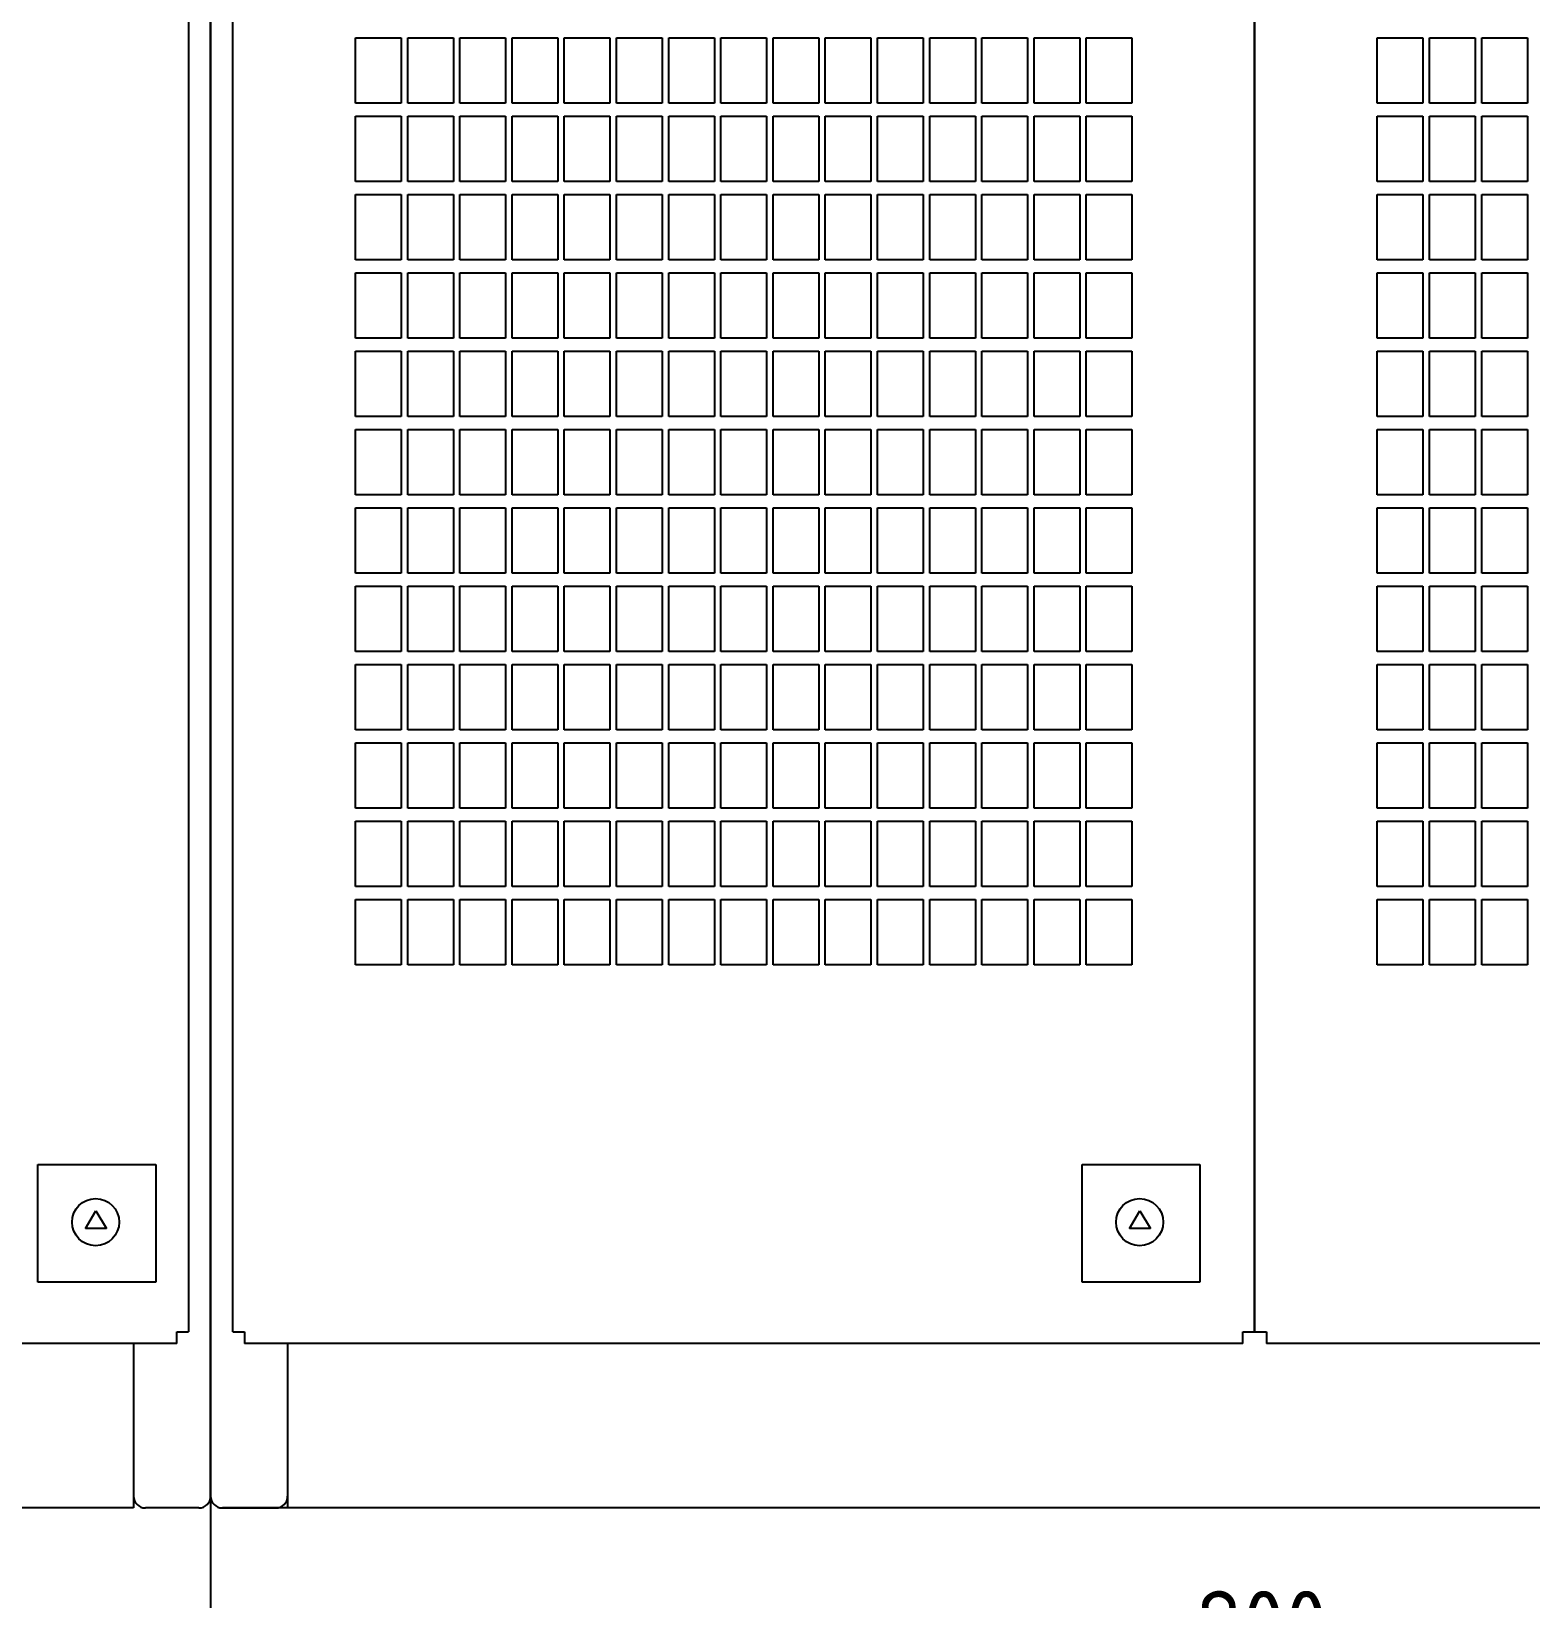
# Model space of a CAD drawing. Header units: inches. Extents: x 0 to 420, y 0 to 297.
# Drawn here: x 197.61 to 243.57, y 102.15 to 150.17 of the extents above; entities that cross this region are included whole.
import ezdxf
from ezdxf.enums import TextEntityAlignment as Align

# ---------------------------------------------------------------- set-up
doc = ezdxf.new("R2010")
doc.units = ezdxf.units.IN
doc.layers.add('Default', color=7, linetype='Continuous')
doc.layers.add('DV1_Default', color=7, linetype='Continuous')
doc.styles.add('SEACAD_seiso_ttf', font='seiso.ttf', dxfattribs={"height": 2})
doc.dimstyles.new('ISO', dxfattribs={"dimtxt": 2, "dimasz": 2, "dimexe": 1, "dimexo": 0, "dimgap": 1, "dimtad": 1, "dimlfac": 12.5, "dimtxsty": 'SEACAD_seiso_ttf', "dimblk1": '_SE_FILLED', "dimblk2": '_SE_FILLED', "dimsah": 1, "dimcen": 1, "dimclrd": 7, "dimclre": 7, "dimclrt": 7, "dimadec": 0, "dimazin": 0, "dimtfac": 1, "dimtmove": 0, "dimatfit": 3, "dimfxl": 1, "dimtolj": 1, "dimarcsym": 0})

# ---------------------------------------------------------------- blocks, each defined once
blk = doc.blocks.new('SE')
at = {"layer": 'Default', "color": 7, "linetype": 'Continuous', "ltscale": 25.4}
for p, q in [((197.818, 111.84), (197.818, 115.449)), ((197.818, 115.449), (201.428, 115.449)), ((201.428, 115.449), (201.428, 111.84)), ((229.818, 111.84), (229.818, 115.449)), ((229.818, 115.449), (233.428, 115.449)), ((233.428, 115.449), (233.428, 111.84)), ((199.275, 113.484), (199.595, 114.032)), ((199.595, 114.032), (199.919, 113.484)), ((231.275, 113.484), (231.595, 114.032)), ((231.595, 114.032), (231.919, 113.484)), ((199.919, 113.484), (199.275, 113.484)), ((231.919, 113.484), (231.275, 113.484)), ((201.428, 111.84), (197.818, 111.84)), ((233.428, 111.84), (229.818, 111.84))]:
    blk.add_line(p, q, dxfattribs=at)
for centre in [(199.584, 113.683), (231.584, 113.683)]:
    blk.add_circle(centre, 0.722, dxfattribs=at)
at = {"layer": 'DV1_Default', "color": 7, "linetype": 'Continuous', "ltscale": 25.4}
for p, q in [((203.109, 280.566), (203.109, 105.286)), ((203.109, 280.566), (203.109, 105.286)), ((203.109, 280.566), (203.109, 105.286)), ((203.109, 280.566), (203.109, 105.286)), ((203.109, 280.566), (203.109, 105.286)), ((203.109, 280.566), (203.109, 105.286)), ((203.109, 280.566), (203.109, 121.286)), ((203.109, 105.286), (203.109, 280.566)), ((203.109, 280.566), (203.109, 105.286)), ((203.109, 105.286), (203.109, 280.566)), ((203.109, 105.286), (203.109, 280.566)), ((203.109, 105.286), (203.109, 280.566)), ((202.429, 275.526), (202.429, 110.326)), ((203.789, 110.326), (203.789, 275.526)), ((203.789, 110.326), (203.789, 275.526)), ((235.109, 110.326), (235.109, 275.526)), ((203.109, 105.286), (203.109, 264.566)), ((203.109, 105.286), (203.109, 264.566)), ((203.109, 105.286), (203.109, 264.566)), ((203.109, 105.286), (203.109, 264.566)), ((203.109, 105.286), (203.109, 264.566)), ((203.109, 105.286), (203.109, 264.566)), ((203.109, 105.286), (203.109, 264.566)), ((203.109, 105.286), (203.109, 264.566)), ((235.109, 259.526), (235.109, 110.326)), ((207.549, 147.966), (207.549, 149.966)), ((207.549, 149.966), (208.949, 149.966)), ((208.949, 149.966), (208.949, 147.966)), ((209.149, 147.966), (209.149, 149.966)), ((209.149, 149.966), (210.549, 149.966)), ((210.549, 149.966), (210.549, 147.966)), ((210.749, 147.966), (210.749, 149.966)), ((210.749, 149.966), (212.149, 149.966)), ((212.149, 149.966), (212.149, 147.966)), ((212.349, 147.966), (212.349, 149.966)), ((212.349, 149.966), (213.749, 149.966)), ((213.749, 149.966), (213.749, 147.966)), ((213.949, 147.966), (213.949, 149.966)), ((213.949, 149.966), (215.349, 149.966)), ((215.349, 149.966), (215.349, 147.966)), ((215.549, 147.966), (215.549, 149.966)), ((215.549, 149.966), (216.949, 149.966)), ((216.949, 149.966), (216.949, 147.966)), ((217.149, 147.966), (217.149, 149.966)), ((217.149, 149.966), (218.549, 149.966)), ((218.549, 149.966), (218.549, 147.966)), ((218.749, 147.966), (218.749, 149.966)), ((218.749, 149.966), (220.149, 149.966)), ((220.149, 149.966), (220.149, 147.966)), ((220.349, 147.966), (220.349, 149.966)), ((220.349, 149.966), (221.749, 149.966)), ((221.749, 149.966), (221.749, 147.966)), ((221.949, 147.966), (221.949, 149.966)), ((221.949, 149.966), (223.349, 149.966)), ((223.349, 149.966), (223.349, 147.966)), ((223.549, 147.966), (223.549, 149.966)), ((223.549, 149.966), (224.949, 149.966)), ((224.949, 149.966), (224.949, 147.966)), ((225.149, 147.966), (225.149, 149.966)), ((225.149, 149.966), (226.549, 149.966)), ((226.549, 149.966), (226.549, 147.966)), ((226.749, 147.966), (226.749, 149.966)), ((226.749, 149.966), (228.149, 149.966)), ((228.149, 149.966), (228.149, 147.966)), ((228.349, 147.966), (228.349, 149.966)), ((228.349, 149.966), (229.749, 149.966)), ((229.749, 149.966), (229.749, 147.966)), ((229.949, 147.966), (229.949, 149.966)), ((229.949, 149.966), (231.349, 149.966)), ((231.349, 149.966), (231.349, 147.966)), ((238.869, 147.966), (238.869, 149.966)), ((238.869, 149.966), (240.269, 149.966)), ((240.269, 149.966), (240.269, 147.966)), ((240.469, 147.966), (240.469, 149.966)), ((240.469, 149.966), (241.869, 149.966)), ((241.869, 149.966), (241.869, 147.966)), ((242.069, 147.966), (242.069, 149.966)), ((242.069, 149.966), (243.469, 149.966)), ((243.469, 149.966), (243.469, 147.966)), ((208.949, 147.966), (207.549, 147.966)), ((210.549, 147.966), (209.149, 147.966)), ((212.149, 147.966), (210.749, 147.966)), ((213.749, 147.966), (212.349, 147.966)), ((215.349, 147.966), (213.949, 147.966)), ((216.949, 147.966), (215.549, 147.966)), ((218.549, 147.966), (217.149, 147.966)), ((220.149, 147.966), (218.749, 147.966)), ((221.749, 147.966), (220.349, 147.966)), ((223.349, 147.966), (221.949, 147.966)), ((224.949, 147.966), (223.549, 147.966)), ((226.549, 147.966), (225.149, 147.966)), ((228.149, 147.966), (226.749, 147.966)), ((229.749, 147.966), (228.349, 147.966)), ((231.349, 147.966), (229.949, 147.966)), ((240.269, 147.966), (238.869, 147.966)), ((241.869, 147.966), (240.469, 147.966)), ((243.469, 147.966), (242.069, 147.966)), ((207.549, 145.566), (207.549, 147.566)), ((207.549, 147.566), (208.949, 147.566)), ((208.949, 147.566), (208.949, 145.566)), ((209.149, 145.566), (209.149, 147.566)), ((209.149, 147.566), (210.549, 147.566)), ((210.549, 147.566), (210.549, 145.566)), ((210.749, 145.566), (210.749, 147.566)), ((210.749, 147.566), (212.149, 147.566)), ((212.149, 147.566), (212.149, 145.566)), ((212.349, 145.566), (212.349, 147.566)), ((212.349, 147.566), (213.749, 147.566)), ((213.749, 147.566), (213.749, 145.566)), ((213.949, 145.566), (213.949, 147.566)), ((213.949, 147.566), (215.349, 147.566)), ((215.349, 147.566), (215.349, 145.566)), ((215.549, 145.566), (215.549, 147.566)), ((215.549, 147.566), (216.949, 147.566)), ((216.949, 147.566), (216.949, 145.566)), ((217.149, 145.566), (217.149, 147.566)), ((217.149, 147.566), (218.549, 147.566)), ((218.549, 147.566), (218.549, 145.566)), ((218.749, 145.566), (218.749, 147.566)), ((218.749, 147.566), (220.149, 147.566)), ((220.149, 147.566), (220.149, 145.566)), ((220.349, 145.566), (220.349, 147.566)), ((220.349, 147.566), (221.749, 147.566)), ((221.749, 147.566), (221.749, 145.566)), ((221.949, 145.566), (221.949, 147.566)), ((221.949, 147.566), (223.349, 147.566)), ((223.349, 147.566), (223.349, 145.566)), ((223.549, 145.566), (223.549, 147.566)), ((223.549, 147.566), (224.949, 147.566)), ((224.949, 147.566), (224.949, 145.566)), ((225.149, 145.566), (225.149, 147.566)), ((225.149, 147.566), (226.549, 147.566)), ((226.549, 147.566), (226.549, 145.566)), ((226.749, 145.566), (226.749, 147.566)), ((226.749, 147.566), (228.149, 147.566)), ((228.149, 147.566), (228.149, 145.566)), ((228.349, 145.566), (228.349, 147.566)), ((228.349, 147.566), (229.749, 147.566)), ((229.749, 147.566), (229.749, 145.566)), ((229.949, 145.566), (229.949, 147.566)), ((229.949, 147.566), (231.349, 147.566)), ((231.349, 147.566), (231.349, 145.566)), ((238.869, 145.566), (238.869, 147.566)), ((238.869, 147.566), (240.269, 147.566)), ((240.269, 147.566), (240.269, 145.566)), ((240.469, 145.566), (240.469, 147.566)), ((240.469, 147.566), (241.869, 147.566)), ((241.869, 147.566), (241.869, 145.566)), ((242.069, 145.566), (242.069, 147.566)), ((242.069, 147.566), (243.469, 147.566)), ((243.469, 147.566), (243.469, 145.566)), ((208.949, 145.566), (207.549, 145.566)), ((210.549, 145.566), (209.149, 145.566)), ((212.149, 145.566), (210.749, 145.566)), ((213.749, 145.566), (212.349, 145.566)), ((215.349, 145.566), (213.949, 145.566)), ((216.949, 145.566), (215.549, 145.566)), ((218.549, 145.566), (217.149, 145.566)), ((220.149, 145.566), (218.749, 145.566)), ((221.749, 145.566), (220.349, 145.566)), ((223.349, 145.566), (221.949, 145.566)), ((224.949, 145.566), (223.549, 145.566)), ((226.549, 145.566), (225.149, 145.566)), ((228.149, 145.566), (226.749, 145.566)), ((229.749, 145.566), (228.349, 145.566)), ((231.349, 145.566), (229.949, 145.566)), ((240.269, 145.566), (238.869, 145.566)), ((241.869, 145.566), (240.469, 145.566)), ((243.469, 145.566), (242.069, 145.566)), ((207.549, 143.166), (207.549, 145.166)), ((207.549, 145.166), (208.949, 145.166)), ((208.949, 145.166), (208.949, 143.166)), ((209.149, 143.166), (209.149, 145.166)), ((209.149, 145.166), (210.549, 145.166)), ((210.549, 145.166), (210.549, 143.166)), ((210.749, 143.166), (210.749, 145.166)), ((210.749, 145.166), (212.149, 145.166)), ((212.149, 145.166), (212.149, 143.166)), ((212.349, 143.166), (212.349, 145.166)), ((212.349, 145.166), (213.749, 145.166)), ((213.749, 145.166), (213.749, 143.166)), ((213.949, 143.166), (213.949, 145.166)), ((213.949, 145.166), (215.349, 145.166)), ((215.349, 145.166), (215.349, 143.166)), ((215.549, 143.166), (215.549, 145.166)), ((215.549, 145.166), (216.949, 145.166)), ((216.949, 145.166), (216.949, 143.166)), ((217.149, 143.166), (217.149, 145.166)), ((217.149, 145.166), (218.549, 145.166)), ((218.549, 145.166), (218.549, 143.166)), ((218.749, 143.166), (218.749, 145.166)), ((218.749, 145.166), (220.149, 145.166)), ((220.149, 145.166), (220.149, 143.166)), ((220.349, 143.166), (220.349, 145.166)), ((220.349, 145.166), (221.749, 145.166)), ((221.749, 145.166), (221.749, 143.166)), ((221.949, 143.166), (221.949, 145.166)), ((221.949, 145.166), (223.349, 145.166)), ((223.349, 145.166), (223.349, 143.166)), ((223.549, 143.166), (223.549, 145.166)), ((223.549, 145.166), (224.949, 145.166)), ((224.949, 145.166), (224.949, 143.166)), ((225.149, 143.166), (225.149, 145.166)), ((225.149, 145.166), (226.549, 145.166)), ((226.549, 145.166), (226.549, 143.166)), ((226.749, 143.166), (226.749, 145.166)), ((226.749, 145.166), (228.149, 145.166)), ((228.149, 145.166), (228.149, 143.166)), ((228.349, 143.166), (228.349, 145.166)), ((228.349, 145.166), (229.749, 145.166)), ((229.749, 145.166), (229.749, 143.166)), ((229.949, 143.166), (229.949, 145.166)), ((229.949, 145.166), (231.349, 145.166)), ((231.349, 145.166), (231.349, 143.166)), ((238.869, 143.166), (238.869, 145.166)), ((238.869, 145.166), (240.269, 145.166)), ((240.269, 145.166), (240.269, 143.166)), ((240.469, 143.166), (240.469, 145.166)), ((240.469, 145.166), (241.869, 145.166)), ((241.869, 145.166), (241.869, 143.166)), ((242.069, 143.166), (242.069, 145.166)), ((242.069, 145.166), (243.469, 145.166)), ((243.469, 145.166), (243.469, 143.166)), ((208.949, 143.166), (207.549, 143.166)), ((210.549, 143.166), (209.149, 143.166)), ((212.149, 143.166), (210.749, 143.166)), ((213.749, 143.166), (212.349, 143.166)), ((215.349, 143.166), (213.949, 143.166)), ((216.949, 143.166), (215.549, 143.166)), ((218.549, 143.166), (217.149, 143.166)), ((220.149, 143.166), (218.749, 143.166)), ((221.749, 143.166), (220.349, 143.166)), ((223.349, 143.166), (221.949, 143.166)), ((224.949, 143.166), (223.549, 143.166)), ((226.549, 143.166), (225.149, 143.166)), ((228.149, 143.166), (226.749, 143.166)), ((229.749, 143.166), (228.349, 143.166)), ((231.349, 143.166), (229.949, 143.166)), ((240.269, 143.166), (238.869, 143.166)), ((241.869, 143.166), (240.469, 143.166)), ((243.469, 143.166), (242.069, 143.166)), ((207.549, 140.766), (207.549, 142.766)), ((207.549, 142.766), (208.949, 142.766)), ((208.949, 142.766), (208.949, 140.766)), ((209.149, 140.766), (209.149, 142.766)), ((209.149, 142.766), (210.549, 142.766)), ((210.549, 142.766), (210.549, 140.766)), ((210.749, 140.766), (210.749, 142.766)), ((210.749, 142.766), (212.149, 142.766)), ((212.149, 142.766), (212.149, 140.766)), ((212.349, 140.766), (212.349, 142.766)), ((212.349, 142.766), (213.749, 142.766)), ((213.749, 142.766), (213.749, 140.766)), ((213.949, 140.766), (213.949, 142.766)), ((213.949, 142.766), (215.349, 142.766)), ((215.349, 142.766), (215.349, 140.766)), ((215.549, 140.766), (215.549, 142.766)), ((215.549, 142.766), (216.949, 142.766)), ((216.949, 142.766), (216.949, 140.766)), ((217.149, 140.766), (217.149, 142.766)), ((217.149, 142.766), (218.549, 142.766)), ((218.549, 142.766), (218.549, 140.766)), ((218.749, 140.766), (218.749, 142.766)), ((218.749, 142.766), (220.149, 142.766)), ((220.149, 142.766), (220.149, 140.766)), ((220.349, 140.766), (220.349, 142.766)), ((220.349, 142.766), (221.749, 142.766)), ((221.749, 142.766), (221.749, 140.766)), ((221.949, 140.766), (221.949, 142.766)), ((221.949, 142.766), (223.349, 142.766)), ((223.349, 142.766), (223.349, 140.766)), ((223.549, 140.766), (223.549, 142.766)), ((223.549, 142.766), (224.949, 142.766)), ((224.949, 142.766), (224.949, 140.766)), ((225.149, 140.766), (225.149, 142.766)), ((225.149, 142.766), (226.549, 142.766)), ((226.549, 142.766), (226.549, 140.766)), ((226.749, 140.766), (226.749, 142.766)), ((226.749, 142.766), (228.149, 142.766)), ((228.149, 142.766), (228.149, 140.766)), ((228.349, 140.766), (228.349, 142.766)), ((228.349, 142.766), (229.749, 142.766)), ((229.749, 142.766), (229.749, 140.766)), ((229.949, 140.766), (229.949, 142.766)), ((229.949, 142.766), (231.349, 142.766)), ((231.349, 142.766), (231.349, 140.766)), ((238.869, 140.766), (238.869, 142.766)), ((238.869, 142.766), (240.269, 142.766)), ((240.269, 142.766), (240.269, 140.766)), ((240.469, 140.766), (240.469, 142.766)), ((240.469, 142.766), (241.869, 142.766)), ((241.869, 142.766), (241.869, 140.766)), ((242.069, 140.766), (242.069, 142.766)), ((242.069, 142.766), (243.469, 142.766)), ((243.469, 142.766), (243.469, 140.766)), ((208.949, 140.766), (207.549, 140.766)), ((210.549, 140.766), (209.149, 140.766)), ((212.149, 140.766), (210.749, 140.766)), ((213.749, 140.766), (212.349, 140.766)), ((215.349, 140.766), (213.949, 140.766)), ((216.949, 140.766), (215.549, 140.766)), ((218.549, 140.766), (217.149, 140.766)), ((220.149, 140.766), (218.749, 140.766)), ((221.749, 140.766), (220.349, 140.766)), ((223.349, 140.766), (221.949, 140.766)), ((224.949, 140.766), (223.549, 140.766)), ((226.549, 140.766), (225.149, 140.766)), ((228.149, 140.766), (226.749, 140.766)), ((229.749, 140.766), (228.349, 140.766)), ((231.349, 140.766), (229.949, 140.766)), ((240.269, 140.766), (238.869, 140.766)), ((241.869, 140.766), (240.469, 140.766)), ((243.469, 140.766), (242.069, 140.766)), ((207.549, 138.366), (207.549, 140.366)), ((207.549, 140.366), (208.949, 140.366)), ((208.949, 140.366), (208.949, 138.366)), ((209.149, 138.366), (209.149, 140.366)), ((209.149, 140.366), (210.549, 140.366)), ((210.549, 140.366), (210.549, 138.366)), ((210.749, 138.366), (210.749, 140.366)), ((210.749, 140.366), (212.149, 140.366)), ((212.149, 140.366), (212.149, 138.366)), ((212.349, 138.366), (212.349, 140.366)), ((212.349, 140.366), (213.749, 140.366)), ((213.749, 140.366), (213.749, 138.366)), ((213.949, 138.366), (213.949, 140.366)), ((213.949, 140.366), (215.349, 140.366)), ((215.349, 140.366), (215.349, 138.366)), ((215.549, 138.366), (215.549, 140.366)), ((215.549, 140.366), (216.949, 140.366)), ((216.949, 140.366), (216.949, 138.366)), ((217.149, 138.366), (217.149, 140.366)), ((217.149, 140.366), (218.549, 140.366)), ((218.549, 140.366), (218.549, 138.366)), ((218.749, 138.366), (218.749, 140.366)), ((218.749, 140.366), (220.149, 140.366)), ((220.149, 140.366), (220.149, 138.366)), ((220.349, 138.366), (220.349, 140.366)), ((220.349, 140.366), (221.749, 140.366)), ((221.749, 140.366), (221.749, 138.366)), ((221.949, 138.366), (221.949, 140.366)), ((221.949, 140.366), (223.349, 140.366)), ((223.349, 140.366), (223.349, 138.366)), ((223.549, 138.366), (223.549, 140.366)), ((223.549, 140.366), (224.949, 140.366)), ((224.949, 140.366), (224.949, 138.366)), ((225.149, 138.366), (225.149, 140.366)), ((225.149, 140.366), (226.549, 140.366)), ((226.549, 140.366), (226.549, 138.366)), ((226.749, 138.366), (226.749, 140.366)), ((226.749, 140.366), (228.149, 140.366)), ((228.149, 140.366), (228.149, 138.366)), ((228.349, 138.366), (228.349, 140.366)), ((228.349, 140.366), (229.749, 140.366)), ((229.749, 140.366), (229.749, 138.366)), ((229.949, 138.366), (229.949, 140.366)), ((229.949, 140.366), (231.349, 140.366)), ((231.349, 140.366), (231.349, 138.366)), ((238.869, 138.366), (238.869, 140.366)), ((238.869, 140.366), (240.269, 140.366)), ((240.269, 140.366), (240.269, 138.366)), ((240.469, 138.366), (240.469, 140.366)), ((240.469, 140.366), (241.869, 140.366)), ((241.869, 140.366), (241.869, 138.366)), ((242.069, 138.366), (242.069, 140.366)), ((242.069, 140.366), (243.469, 140.366)), ((243.469, 140.366), (243.469, 138.366)), ((208.949, 138.366), (207.549, 138.366)), ((210.549, 138.366), (209.149, 138.366)), ((212.149, 138.366), (210.749, 138.366)), ((213.749, 138.366), (212.349, 138.366)), ((215.349, 138.366), (213.949, 138.366)), ((216.949, 138.366), (215.549, 138.366)), ((218.549, 138.366), (217.149, 138.366)), ((220.149, 138.366), (218.749, 138.366)), ((221.749, 138.366), (220.349, 138.366)), ((223.349, 138.366), (221.949, 138.366)), ((224.949, 138.366), (223.549, 138.366)), ((226.549, 138.366), (225.149, 138.366)), ((228.149, 138.366), (226.749, 138.366)), ((229.749, 138.366), (228.349, 138.366)), ((231.349, 138.366), (229.949, 138.366)), ((240.269, 138.366), (238.869, 138.366)), ((241.869, 138.366), (240.469, 138.366)), ((243.469, 138.366), (242.069, 138.366)), ((207.549, 135.966), (207.549, 137.966)), ((207.549, 137.966), (208.949, 137.966)), ((208.949, 137.966), (208.949, 135.966)), ((209.149, 135.966), (209.149, 137.966)), ((209.149, 137.966), (210.549, 137.966)), ((210.549, 137.966), (210.549, 135.966)), ((210.749, 135.966), (210.749, 137.966)), ((210.749, 137.966), (212.149, 137.966)), ((212.149, 137.966), (212.149, 135.966)), ((212.349, 135.966), (212.349, 137.966)), ((212.349, 137.966), (213.749, 137.966)), ((213.749, 137.966), (213.749, 135.966)), ((213.949, 135.966), (213.949, 137.966)), ((213.949, 137.966), (215.349, 137.966)), ((215.349, 137.966), (215.349, 135.966)), ((215.549, 135.966), (215.549, 137.966)), ((215.549, 137.966), (216.949, 137.966)), ((216.949, 137.966), (216.949, 135.966)), ((217.149, 135.966), (217.149, 137.966)), ((217.149, 137.966), (218.549, 137.966)), ((218.549, 137.966), (218.549, 135.966)), ((218.749, 135.966), (218.749, 137.966)), ((218.749, 137.966), (220.149, 137.966)), ((220.149, 137.966), (220.149, 135.966)), ((220.349, 135.966), (220.349, 137.966)), ((220.349, 137.966), (221.749, 137.966)), ((221.749, 137.966), (221.749, 135.966)), ((221.949, 135.966), (221.949, 137.966)), ((221.949, 137.966), (223.349, 137.966)), ((223.349, 137.966), (223.349, 135.966)), ((223.549, 135.966), (223.549, 137.966)), ((223.549, 137.966), (224.949, 137.966)), ((224.949, 137.966), (224.949, 135.966)), ((225.149, 135.966), (225.149, 137.966)), ((225.149, 137.966), (226.549, 137.966)), ((226.549, 137.966), (226.549, 135.966)), ((226.749, 135.966), (226.749, 137.966)), ((226.749, 137.966), (228.149, 137.966)), ((228.149, 137.966), (228.149, 135.966)), ((228.349, 135.966), (228.349, 137.966)), ((228.349, 137.966), (229.749, 137.966)), ((229.749, 137.966), (229.749, 135.966)), ((229.949, 135.966), (229.949, 137.966)), ((229.949, 137.966), (231.349, 137.966)), ((231.349, 137.966), (231.349, 135.966)), ((238.869, 135.966), (238.869, 137.966)), ((238.869, 137.966), (240.269, 137.966)), ((240.269, 137.966), (240.269, 135.966)), ((240.469, 135.966), (240.469, 137.966)), ((240.469, 137.966), (241.869, 137.966)), ((241.869, 137.966), (241.869, 135.966)), ((242.069, 135.966), (242.069, 137.966)), ((242.069, 137.966), (243.469, 137.966)), ((243.469, 137.966), (243.469, 135.966)), ((208.949, 135.966), (207.549, 135.966)), ((210.549, 135.966), (209.149, 135.966)), ((212.149, 135.966), (210.749, 135.966)), ((213.749, 135.966), (212.349, 135.966)), ((215.349, 135.966), (213.949, 135.966)), ((216.949, 135.966), (215.549, 135.966)), ((218.549, 135.966), (217.149, 135.966)), ((220.149, 135.966), (218.749, 135.966)), ((221.749, 135.966), (220.349, 135.966)), ((223.349, 135.966), (221.949, 135.966)), ((224.949, 135.966), (223.549, 135.966)), ((226.549, 135.966), (225.149, 135.966)), ((228.149, 135.966), (226.749, 135.966)), ((229.749, 135.966), (228.349, 135.966)), ((231.349, 135.966), (229.949, 135.966)), ((240.269, 135.966), (238.869, 135.966)), ((241.869, 135.966), (240.469, 135.966)), ((243.469, 135.966), (242.069, 135.966)), ((207.549, 133.566), (207.549, 135.566)), ((207.549, 135.566), (208.949, 135.566)), ((208.949, 135.566), (208.949, 133.566)), ((209.149, 133.566), (209.149, 135.566)), ((209.149, 135.566), (210.549, 135.566)), ((210.549, 135.566), (210.549, 133.566)), ((210.749, 133.566), (210.749, 135.566)), ((210.749, 135.566), (212.149, 135.566)), ((212.149, 135.566), (212.149, 133.566)), ((212.349, 133.566), (212.349, 135.566)), ((212.349, 135.566), (213.749, 135.566)), ((213.749, 135.566), (213.749, 133.566)), ((213.949, 133.566), (213.949, 135.566)), ((213.949, 135.566), (215.349, 135.566)), ((215.349, 135.566), (215.349, 133.566)), ((215.549, 133.566), (215.549, 135.566)), ((215.549, 135.566), (216.949, 135.566)), ((216.949, 135.566), (216.949, 133.566)), ((217.149, 133.566), (217.149, 135.566)), ((217.149, 135.566), (218.549, 135.566)), ((218.549, 135.566), (218.549, 133.566)), ((218.749, 133.566), (218.749, 135.566)), ((218.749, 135.566), (220.149, 135.566)), ((220.149, 135.566), (220.149, 133.566)), ((220.349, 133.566), (220.349, 135.566)), ((220.349, 135.566), (221.749, 135.566)), ((221.749, 135.566), (221.749, 133.566)), ((221.949, 133.566), (221.949, 135.566)), ((221.949, 135.566), (223.349, 135.566)), ((223.349, 135.566), (223.349, 133.566)), ((223.549, 133.566), (223.549, 135.566)), ((223.549, 135.566), (224.949, 135.566)), ((224.949, 135.566), (224.949, 133.566)), ((225.149, 133.566), (225.149, 135.566)), ((225.149, 135.566), (226.549, 135.566)), ((226.549, 135.566), (226.549, 133.566)), ((226.749, 133.566), (226.749, 135.566)), ((226.749, 135.566), (228.149, 135.566)), ((228.149, 135.566), (228.149, 133.566)), ((228.349, 133.566), (228.349, 135.566)), ((228.349, 135.566), (229.749, 135.566)), ((229.749, 135.566), (229.749, 133.566)), ((229.949, 133.566), (229.949, 135.566)), ((229.949, 135.566), (231.349, 135.566)), ((231.349, 135.566), (231.349, 133.566)), ((238.869, 133.566), (238.869, 135.566)), ((238.869, 135.566), (240.269, 135.566)), ((240.269, 135.566), (240.269, 133.566)), ((240.469, 133.566), (240.469, 135.566)), ((240.469, 135.566), (241.869, 135.566)), ((241.869, 135.566), (241.869, 133.566)), ((242.069, 133.566), (242.069, 135.566)), ((242.069, 135.566), (243.469, 135.566)), ((243.469, 135.566), (243.469, 133.566)), ((208.949, 133.566), (207.549, 133.566)), ((210.549, 133.566), (209.149, 133.566)), ((212.149, 133.566), (210.749, 133.566)), ((213.749, 133.566), (212.349, 133.566)), ((215.349, 133.566), (213.949, 133.566)), ((216.949, 133.566), (215.549, 133.566)), ((218.549, 133.566), (217.149, 133.566)), ((220.149, 133.566), (218.749, 133.566)), ((221.749, 133.566), (220.349, 133.566)), ((223.349, 133.566), (221.949, 133.566)), ((224.949, 133.566), (223.549, 133.566)), ((226.549, 133.566), (225.149, 133.566)), ((228.149, 133.566), (226.749, 133.566)), ((229.749, 133.566), (228.349, 133.566)), ((231.349, 133.566), (229.949, 133.566)), ((240.269, 133.566), (238.869, 133.566)), ((241.869, 133.566), (240.469, 133.566)), ((243.469, 133.566), (242.069, 133.566)), ((207.549, 131.166), (207.549, 133.166)), ((207.549, 133.166), (208.949, 133.166)), ((208.949, 133.166), (208.949, 131.166)), ((209.149, 131.166), (209.149, 133.166)), ((209.149, 133.166), (210.549, 133.166)), ((210.549, 133.166), (210.549, 131.166)), ((210.749, 131.166), (210.749, 133.166)), ((210.749, 133.166), (212.149, 133.166)), ((212.149, 133.166), (212.149, 131.166)), ((212.349, 131.166), (212.349, 133.166)), ((212.349, 133.166), (213.749, 133.166)), ((213.749, 133.166), (213.749, 131.166)), ((213.949, 131.166), (213.949, 133.166)), ((213.949, 133.166), (215.349, 133.166)), ((215.349, 133.166), (215.349, 131.166)), ((215.549, 131.166), (215.549, 133.166)), ((215.549, 133.166), (216.949, 133.166)), ((216.949, 133.166), (216.949, 131.166)), ((217.149, 131.166), (217.149, 133.166)), ((217.149, 133.166), (218.549, 133.166)), ((218.549, 133.166), (218.549, 131.166)), ((218.749, 131.166), (218.749, 133.166)), ((218.749, 133.166), (220.149, 133.166)), ((220.149, 133.166), (220.149, 131.166)), ((220.349, 131.166), (220.349, 133.166)), ((220.349, 133.166), (221.749, 133.166)), ((221.749, 133.166), (221.749, 131.166)), ((221.949, 131.166), (221.949, 133.166)), ((221.949, 133.166), (223.349, 133.166)), ((223.349, 133.166), (223.349, 131.166)), ((223.549, 131.166), (223.549, 133.166)), ((223.549, 133.166), (224.949, 133.166)), ((224.949, 133.166), (224.949, 131.166)), ((225.149, 131.166), (225.149, 133.166)), ((225.149, 133.166), (226.549, 133.166)), ((226.549, 133.166), (226.549, 131.166)), ((226.749, 131.166), (226.749, 133.166)), ((226.749, 133.166), (228.149, 133.166)), ((228.149, 133.166), (228.149, 131.166)), ((228.349, 131.166), (228.349, 133.166)), ((228.349, 133.166), (229.749, 133.166)), ((229.749, 133.166), (229.749, 131.166)), ((229.949, 131.166), (229.949, 133.166)), ((229.949, 133.166), (231.349, 133.166)), ((231.349, 133.166), (231.349, 131.166)), ((238.869, 131.166), (238.869, 133.166)), ((238.869, 133.166), (240.269, 133.166)), ((240.269, 133.166), (240.269, 131.166)), ((240.469, 131.166), (240.469, 133.166)), ((240.469, 133.166), (241.869, 133.166)), ((241.869, 133.166), (241.869, 131.166)), ((242.069, 131.166), (242.069, 133.166)), ((242.069, 133.166), (243.469, 133.166)), ((243.469, 133.166), (243.469, 131.166)), ((208.949, 131.166), (207.549, 131.166)), ((210.549, 131.166), (209.149, 131.166)), ((212.149, 131.166), (210.749, 131.166)), ((213.749, 131.166), (212.349, 131.166)), ((215.349, 131.166), (213.949, 131.166)), ((216.949, 131.166), (215.549, 131.166)), ((218.549, 131.166), (217.149, 131.166)), ((220.149, 131.166), (218.749, 131.166)), ((221.749, 131.166), (220.349, 131.166)), ((223.349, 131.166), (221.949, 131.166)), ((224.949, 131.166), (223.549, 131.166)), ((226.549, 131.166), (225.149, 131.166)), ((228.149, 131.166), (226.749, 131.166)), ((229.749, 131.166), (228.349, 131.166)), ((231.349, 131.166), (229.949, 131.166)), ((240.269, 131.166), (238.869, 131.166)), ((241.869, 131.166), (240.469, 131.166)), ((243.469, 131.166), (242.069, 131.166)), ((207.549, 128.766), (207.549, 130.766)), ((207.549, 130.766), (208.949, 130.766)), ((208.949, 130.766), (208.949, 128.766)), ((209.149, 128.766), (209.149, 130.766)), ((209.149, 130.766), (210.549, 130.766)), ((210.549, 130.766), (210.549, 128.766)), ((210.749, 128.766), (210.749, 130.766)), ((210.749, 130.766), (212.149, 130.766)), ((212.149, 130.766), (212.149, 128.766)), ((212.349, 128.766), (212.349, 130.766)), ((212.349, 130.766), (213.749, 130.766)), ((213.749, 130.766), (213.749, 128.766)), ((213.949, 128.766), (213.949, 130.766)), ((213.949, 130.766), (215.349, 130.766)), ((215.349, 130.766), (215.349, 128.766)), ((215.549, 128.766), (215.549, 130.766)), ((215.549, 130.766), (216.949, 130.766)), ((216.949, 130.766), (216.949, 128.766)), ((217.149, 128.766), (217.149, 130.766)), ((217.149, 130.766), (218.549, 130.766)), ((218.549, 130.766), (218.549, 128.766)), ((218.749, 128.766), (218.749, 130.766)), ((218.749, 130.766), (220.149, 130.766)), ((220.149, 130.766), (220.149, 128.766)), ((220.349, 128.766), (220.349, 130.766)), ((220.349, 130.766), (221.749, 130.766)), ((221.749, 130.766), (221.749, 128.766)), ((221.949, 128.766), (221.949, 130.766)), ((221.949, 130.766), (223.349, 130.766)), ((223.349, 130.766), (223.349, 128.766)), ((223.549, 128.766), (223.549, 130.766)), ((223.549, 130.766), (224.949, 130.766)), ((224.949, 130.766), (224.949, 128.766)), ((225.149, 128.766), (225.149, 130.766)), ((225.149, 130.766), (226.549, 130.766)), ((226.549, 130.766), (226.549, 128.766)), ((226.749, 128.766), (226.749, 130.766)), ((226.749, 130.766), (228.149, 130.766)), ((228.149, 130.766), (228.149, 128.766)), ((228.349, 128.766), (228.349, 130.766)), ((228.349, 130.766), (229.749, 130.766)), ((229.749, 130.766), (229.749, 128.766)), ((229.949, 128.766), (229.949, 130.766)), ((229.949, 130.766), (231.349, 130.766)), ((231.349, 130.766), (231.349, 128.766)), ((238.869, 128.766), (238.869, 130.766)), ((238.869, 130.766), (240.269, 130.766)), ((240.269, 130.766), (240.269, 128.766)), ((240.469, 128.766), (240.469, 130.766)), ((240.469, 130.766), (241.869, 130.766)), ((241.869, 130.766), (241.869, 128.766)), ((242.069, 128.766), (242.069, 130.766)), ((242.069, 130.766), (243.469, 130.766)), ((243.469, 130.766), (243.469, 128.766)), ((208.949, 128.766), (207.549, 128.766)), ((210.549, 128.766), (209.149, 128.766)), ((212.149, 128.766), (210.749, 128.766)), ((213.749, 128.766), (212.349, 128.766)), ((215.349, 128.766), (213.949, 128.766)), ((216.949, 128.766), (215.549, 128.766)), ((218.549, 128.766), (217.149, 128.766)), ((220.149, 128.766), (218.749, 128.766)), ((221.749, 128.766), (220.349, 128.766)), ((223.349, 128.766), (221.949, 128.766)), ((224.949, 128.766), (223.549, 128.766)), ((226.549, 128.766), (225.149, 128.766)), ((228.149, 128.766), (226.749, 128.766)), ((229.749, 128.766), (228.349, 128.766)), ((231.349, 128.766), (229.949, 128.766)), ((240.269, 128.766), (238.869, 128.766)), ((241.869, 128.766), (240.469, 128.766)), ((243.469, 128.766), (242.069, 128.766)), ((207.549, 126.366), (207.549, 128.366)), ((207.549, 128.366), (208.949, 128.366)), ((208.949, 128.366), (208.949, 126.366)), ((209.149, 126.366), (209.149, 128.366)), ((209.149, 128.366), (210.549, 128.366)), ((210.549, 128.366), (210.549, 126.366)), ((210.749, 126.366), (210.749, 128.366)), ((210.749, 128.366), (212.149, 128.366)), ((212.149, 128.366), (212.149, 126.366)), ((212.349, 126.366), (212.349, 128.366)), ((212.349, 128.366), (213.749, 128.366)), ((213.749, 128.366), (213.749, 126.366)), ((213.949, 126.366), (213.949, 128.366)), ((213.949, 128.366), (215.349, 128.366)), ((215.349, 128.366), (215.349, 126.366)), ((215.549, 126.366), (215.549, 128.366)), ((215.549, 128.366), (216.949, 128.366)), ((216.949, 128.366), (216.949, 126.366)), ((217.149, 126.366), (217.149, 128.366)), ((217.149, 128.366), (218.549, 128.366)), ((218.549, 128.366), (218.549, 126.366)), ((218.749, 126.366), (218.749, 128.366)), ((218.749, 128.366), (220.149, 128.366)), ((220.149, 128.366), (220.149, 126.366)), ((220.349, 126.366), (220.349, 128.366)), ((220.349, 128.366), (221.749, 128.366)), ((221.749, 128.366), (221.749, 126.366)), ((221.949, 126.366), (221.949, 128.366)), ((221.949, 128.366), (223.349, 128.366)), ((223.349, 128.366), (223.349, 126.366)), ((223.549, 126.366), (223.549, 128.366)), ((223.549, 128.366), (224.949, 128.366)), ((224.949, 128.366), (224.949, 126.366)), ((225.149, 126.366), (225.149, 128.366)), ((225.149, 128.366), (226.549, 128.366)), ((226.549, 128.366), (226.549, 126.366)), ((226.749, 126.366), (226.749, 128.366)), ((226.749, 128.366), (228.149, 128.366)), ((228.149, 128.366), (228.149, 126.366)), ((228.349, 126.366), (228.349, 128.366)), ((228.349, 128.366), (229.749, 128.366)), ((229.749, 128.366), (229.749, 126.366)), ((229.949, 126.366), (229.949, 128.366)), ((229.949, 128.366), (231.349, 128.366)), ((231.349, 128.366), (231.349, 126.366)), ((238.869, 126.366), (238.869, 128.366)), ((238.869, 128.366), (240.269, 128.366)), ((240.269, 128.366), (240.269, 126.366)), ((240.469, 126.366), (240.469, 128.366)), ((240.469, 128.366), (241.869, 128.366)), ((241.869, 128.366), (241.869, 126.366)), ((242.069, 126.366), (242.069, 128.366)), ((242.069, 128.366), (243.469, 128.366)), ((243.469, 128.366), (243.469, 126.366)), ((208.949, 126.366), (207.549, 126.366)), ((210.549, 126.366), (209.149, 126.366)), ((212.149, 126.366), (210.749, 126.366)), ((213.749, 126.366), (212.349, 126.366)), ((215.349, 126.366), (213.949, 126.366)), ((216.949, 126.366), (215.549, 126.366)), ((218.549, 126.366), (217.149, 126.366)), ((220.149, 126.366), (218.749, 126.366)), ((221.749, 126.366), (220.349, 126.366)), ((223.349, 126.366), (221.949, 126.366)), ((224.949, 126.366), (223.549, 126.366)), ((226.549, 126.366), (225.149, 126.366)), ((228.149, 126.366), (226.749, 126.366)), ((229.749, 126.366), (228.349, 126.366)), ((231.349, 126.366), (229.949, 126.366)), ((240.269, 126.366), (238.869, 126.366)), ((241.869, 126.366), (240.469, 126.366)), ((243.469, 126.366), (242.069, 126.366)), ((207.549, 123.966), (207.549, 125.966)), ((207.549, 125.966), (208.949, 125.966)), ((208.949, 125.966), (208.949, 123.966)), ((209.149, 123.966), (209.149, 125.966)), ((209.149, 125.966), (210.549, 125.966)), ((210.549, 125.966), (210.549, 123.966)), ((210.749, 123.966), (210.749, 125.966)), ((210.749, 125.966), (212.149, 125.966)), ((212.149, 125.966), (212.149, 123.966)), ((212.349, 123.966), (212.349, 125.966)), ((212.349, 125.966), (213.749, 125.966)), ((213.749, 125.966), (213.749, 123.966)), ((213.949, 123.966), (213.949, 125.966)), ((213.949, 125.966), (215.349, 125.966)), ((215.349, 125.966), (215.349, 123.966)), ((215.549, 123.966), (215.549, 125.966)), ((215.549, 125.966), (216.949, 125.966)), ((216.949, 125.966), (216.949, 123.966)), ((217.149, 123.966), (217.149, 125.966)), ((217.149, 125.966), (218.549, 125.966)), ((218.549, 125.966), (218.549, 123.966)), ((218.749, 123.966), (218.749, 125.966)), ((218.749, 125.966), (220.149, 125.966)), ((220.149, 125.966), (220.149, 123.966)), ((220.349, 123.966), (220.349, 125.966)), ((220.349, 125.966), (221.749, 125.966)), ((221.749, 125.966), (221.749, 123.966)), ((221.949, 123.966), (221.949, 125.966)), ((221.949, 125.966), (223.349, 125.966)), ((223.349, 125.966), (223.349, 123.966)), ((223.549, 123.966), (223.549, 125.966)), ((223.549, 125.966), (224.949, 125.966)), ((224.949, 125.966), (224.949, 123.966)), ((225.149, 123.966), (225.149, 125.966)), ((225.149, 125.966), (226.549, 125.966)), ((226.549, 125.966), (226.549, 123.966)), ((226.749, 123.966), (226.749, 125.966)), ((226.749, 125.966), (228.149, 125.966)), ((228.149, 125.966), (228.149, 123.966)), ((228.349, 123.966), (228.349, 125.966)), ((228.349, 125.966), (229.749, 125.966)), ((229.749, 125.966), (229.749, 123.966)), ((229.949, 123.966), (229.949, 125.966)), ((229.949, 125.966), (231.349, 125.966)), ((231.349, 125.966), (231.349, 123.966)), ((238.869, 123.966), (238.869, 125.966)), ((238.869, 125.966), (240.269, 125.966)), ((240.269, 125.966), (240.269, 123.966)), ((240.469, 123.966), (240.469, 125.966)), ((240.469, 125.966), (241.869, 125.966)), ((241.869, 125.966), (241.869, 123.966)), ((242.069, 123.966), (242.069, 125.966)), ((242.069, 125.966), (243.469, 125.966)), ((243.469, 125.966), (243.469, 123.966)), ((208.949, 123.966), (207.549, 123.966)), ((210.549, 123.966), (209.149, 123.966)), ((212.149, 123.966), (210.749, 123.966)), ((213.749, 123.966), (212.349, 123.966)), ((215.349, 123.966), (213.949, 123.966)), ((216.949, 123.966), (215.549, 123.966)), ((218.549, 123.966), (217.149, 123.966)), ((220.149, 123.966), (218.749, 123.966)), ((221.749, 123.966), (220.349, 123.966)), ((223.349, 123.966), (221.949, 123.966)), ((224.949, 123.966), (223.549, 123.966)), ((226.549, 123.966), (225.149, 123.966)), ((228.149, 123.966), (226.749, 123.966)), ((229.749, 123.966), (228.349, 123.966)), ((231.349, 123.966), (229.949, 123.966)), ((240.269, 123.966), (238.869, 123.966)), ((241.869, 123.966), (240.469, 123.966)), ((243.469, 123.966), (242.069, 123.966)), ((207.549, 121.566), (207.549, 123.566)), ((207.549, 123.566), (208.949, 123.566)), ((208.949, 123.566), (208.949, 121.566)), ((209.149, 121.566), (209.149, 123.566)), ((209.149, 123.566), (210.549, 123.566)), ((210.549, 123.566), (210.549, 121.566)), ((210.749, 121.566), (210.749, 123.566)), ((210.749, 123.566), (212.149, 123.566)), ((212.149, 123.566), (212.149, 121.566)), ((212.349, 121.566), (212.349, 123.566)), ((212.349, 123.566), (213.749, 123.566)), ((213.749, 123.566), (213.749, 121.566)), ((213.949, 121.566), (213.949, 123.566)), ((213.949, 123.566), (215.349, 123.566)), ((215.349, 123.566), (215.349, 121.566)), ((215.549, 121.566), (215.549, 123.566)), ((215.549, 123.566), (216.949, 123.566)), ((216.949, 123.566), (216.949, 121.566)), ((217.149, 121.566), (217.149, 123.566)), ((217.149, 123.566), (218.549, 123.566)), ((218.549, 123.566), (218.549, 121.566)), ((218.749, 121.566), (218.749, 123.566)), ((218.749, 123.566), (220.149, 123.566)), ((220.149, 123.566), (220.149, 121.566)), ((220.349, 121.566), (220.349, 123.566)), ((220.349, 123.566), (221.749, 123.566)), ((221.749, 123.566), (221.749, 121.566)), ((221.949, 121.566), (221.949, 123.566)), ((221.949, 123.566), (223.349, 123.566)), ((223.349, 123.566), (223.349, 121.566)), ((223.549, 121.566), (223.549, 123.566)), ((223.549, 123.566), (224.949, 123.566)), ((224.949, 123.566), (224.949, 121.566)), ((225.149, 121.566), (225.149, 123.566)), ((225.149, 123.566), (226.549, 123.566)), ((226.549, 123.566), (226.549, 121.566)), ((226.749, 121.566), (226.749, 123.566)), ((226.749, 123.566), (228.149, 123.566)), ((228.149, 123.566), (228.149, 121.566)), ((228.349, 121.566), (228.349, 123.566)), ((228.349, 123.566), (229.749, 123.566)), ((229.749, 123.566), (229.749, 121.566)), ((229.949, 121.566), (229.949, 123.566)), ((229.949, 123.566), (231.349, 123.566)), ((231.349, 123.566), (231.349, 121.566)), ((238.869, 121.566), (238.869, 123.566)), ((238.869, 123.566), (240.269, 123.566)), ((240.269, 123.566), (240.269, 121.566)), ((240.469, 121.566), (240.469, 123.566)), ((240.469, 123.566), (241.869, 123.566)), ((241.869, 123.566), (241.869, 121.566)), ((242.069, 121.566), (242.069, 123.566)), ((242.069, 123.566), (243.469, 123.566)), ((243.469, 123.566), (243.469, 121.566)), ((208.949, 121.566), (207.549, 121.566)), ((210.549, 121.566), (209.149, 121.566)), ((212.149, 121.566), (210.749, 121.566)), ((213.749, 121.566), (212.349, 121.566)), ((215.349, 121.566), (213.949, 121.566)), ((216.949, 121.566), (215.549, 121.566)), ((218.549, 121.566), (217.149, 121.566)), ((220.149, 121.566), (218.749, 121.566)), ((221.749, 121.566), (220.349, 121.566)), ((223.349, 121.566), (221.949, 121.566)), ((224.949, 121.566), (223.549, 121.566)), ((226.549, 121.566), (225.149, 121.566)), ((228.149, 121.566), (226.749, 121.566)), ((229.749, 121.566), (228.349, 121.566)), ((231.349, 121.566), (229.949, 121.566)), ((240.269, 121.566), (238.869, 121.566)), ((241.869, 121.566), (240.469, 121.566)), ((243.469, 121.566), (242.069, 121.566)), ((202.069, 109.966), (156.149, 109.966)), ((200.749, 109.966), (200.749, 105.286)), ((202.069, 109.966), (202.069, 110.326)), ((202.069, 110.326), (202.429, 110.326)), ((203.789, 110.326), (204.149, 110.326)), ((203.789, 110.326), (204.149, 110.326)), ((204.149, 110.326), (204.149, 109.966)), ((204.149, 110.326), (204.149, 109.966)), ((234.749, 109.966), (204.149, 109.966)), ((205.469, 109.966), (205.469, 105.286)), ((205.469, 109.966), (205.469, 105.286)), ((234.749, 109.966), (234.749, 110.326)), ((234.749, 110.326), (235.109, 110.326)), ((235.109, 110.326), (235.469, 110.326)), ((235.469, 110.326), (235.469, 109.966)), ((266.069, 109.966), (235.469, 109.966)), ((203.109, 105.286), (203.109, 108.297)), ((203.109, 105.286), (203.109, 108.297)), ((200.749, 105.286), (200.749, 104.926)), ((205.469, 105.286), (205.469, 104.926)), ((205.469, 105.286), (205.469, 104.926)), ((200.749, 104.926), (157.469, 104.926)), ((202.749, 104.926), (201.109, 104.926)), ((202.749, 104.926), (201.109, 104.926)), ((203.469, 104.926), (205.109, 104.926)), ((203.469, 104.926), (205.109, 104.926)), ((203.469, 104.926), (205.109, 104.926)), ((203.469, 104.926), (205.109, 104.926)), ((266.749, 104.926), (203.469, 104.926))]:
    blk.add_line(p, q, dxfattribs=at)
for centre, start, end in [((201.109, 105.286), 180, 270), ((201.109, 105.286), 180, 270), ((202.749, 105.286), 270, 360), ((202.749, 105.286), 270, 360), ((203.469, 105.286), 180, 270), ((203.469, 105.286), 180, 270), ((203.469, 105.286), 180, 270), ((203.469, 105.286), 180, 270), ((205.109, 105.286), 270, 360), ((205.109, 105.286), 270, 360), ((205.109, 105.286), 270, 360), ((205.109, 105.286), 270, 360)]:
    blk.add_arc(centre, 0.36, start, end, dxfattribs=at)
blk = doc.blocks.new('DMBLK3')
at = {"layer": 'Default', "linetype": 'Continuous', "ltscale": 25.4}
for points in [[(157.109, 99.553), (157.109, 100.22), (155.109, 99.886)], [(201.109, 99.553), (203.109, 99.886), (201.109, 100.22)]]:
    blk.add_hatch(color=7, dxfattribs=at).paths.add_polyline_path(points)
at = {"layer": 'Default', "color": 7, "linetype": 'Continuous', "ltscale": 25.4}
for p, q in [((155.109, 108.297), (155.109, 98.886)), ((203.109, 105.286), (203.109, 98.886)), ((155.109, 99.886), (203.109, 99.886))]:
    blk.add_line(p, q, dxfattribs=at)
at = {"layer": 'Default', "color": 7, "linetype": 'Continuous', "lineweight": 13, "ltscale": 25.4, "const_width": 0.00015}
for points in [[(157.109, 99.553), (155.109, 99.886), (157.109, 100.22), (157.109, 99.553)], [(201.109, 99.553), (203.109, 99.886), (201.109, 100.22), (201.109, 99.553)]]:
    blk.add_lwpolyline(points, close=True, dxfattribs=at)
at = {"layer": 'Default', "color": 7, "linetype": 'Continuous', "ltscale": 25.4, "style": 'SEACAD_seiso_ttf'}
blk.add_text('600', height=2, dxfattribs=at).set_placement((177.314, 102.386), align=Align.TOP_LEFT)
blk = doc.blocks.new('_SE_FILLED')
blk.add_line((0, 0), (-1, 0))
blk.add_solid([(0, 0), (-1, -0.1665), (-1, 0.1665), (0, 0)])
blk = doc.blocks.new('DMBLK4')
at = {"layer": 'Default', "linetype": 'Continuous', "ltscale": 25.4}
for points in [[(205.109, 99.553), (205.109, 100.22), (203.109, 99.886)], [(265.109, 99.553), (267.109, 99.886), (265.109, 100.22)]]:
    blk.add_hatch(color=7, dxfattribs=at).paths.add_polyline_path(points)
at = {"layer": 'Default', "color": 7, "linetype": 'Continuous', "ltscale": 25.4}
for p, q in [((203.109, 105.286), (203.109, 98.886)), ((267.109, 105.286), (267.109, 98.886)), ((203.109, 99.886), (267.109, 99.886))]:
    blk.add_line(p, q, dxfattribs=at)
at = {"layer": 'Default', "color": 7, "linetype": 'Continuous', "lineweight": 13, "ltscale": 25.4, "const_width": 0.00015}
for points in [[(205.109, 99.553), (203.109, 99.886), (205.109, 100.22), (205.109, 99.553)], [(265.109, 99.553), (267.109, 99.886), (265.109, 100.22), (265.109, 99.553)]]:
    blk.add_lwpolyline(points, close=True, dxfattribs=at)
at = {"layer": 'Default', "color": 7, "linetype": 'Continuous', "ltscale": 25.4, "style": 'SEACAD_seiso_ttf'}
blk.add_text('800', height=2, dxfattribs=at).set_placement((233.291, 102.386), align=Align.TOP_LEFT)

msp = doc.modelspace()

# ---------------------------------------------------------------- block references
at = {"layer": 'Default'}
msp.add_blockref('SE', (0, 0), dxfattribs=at)

# ---------------------------------------------------------------- dimensions: what is measured, and where the dimension line sits
at = {"layer": 'Default', "color": 7, "linetype": 'Continuous', "ltscale": 25.4}
dim = msp.add_linear_dim(base=(203.1094, 99.88644), p1=(155.1094, 108.29652), p2=(203.1094, 105.28564), text='\\A1;<>', dimstyle='ISO', dxfattribs=at)
dim.commit()
dim.dimension.update_dxf_attribs({"geometry": 'DMBLK3', "text_midpoint": (179.1094, 99.88644), "dimtype": 160})
dim = msp.add_linear_dim(base=(203.1094, 99.88644), p1=(203.1094, 105.28564), p2=(267.1094, 105.28564), angle=0, text='\\A1;<>', dimstyle='ISO', dxfattribs=at)
dim.commit()
dim.dimension.update_dxf_attribs({"geometry": 'DMBLK4', "text_midpoint": (235.1094, 99.88644), "dimtype": 161})

doc.saveas('drawing.dxf')
